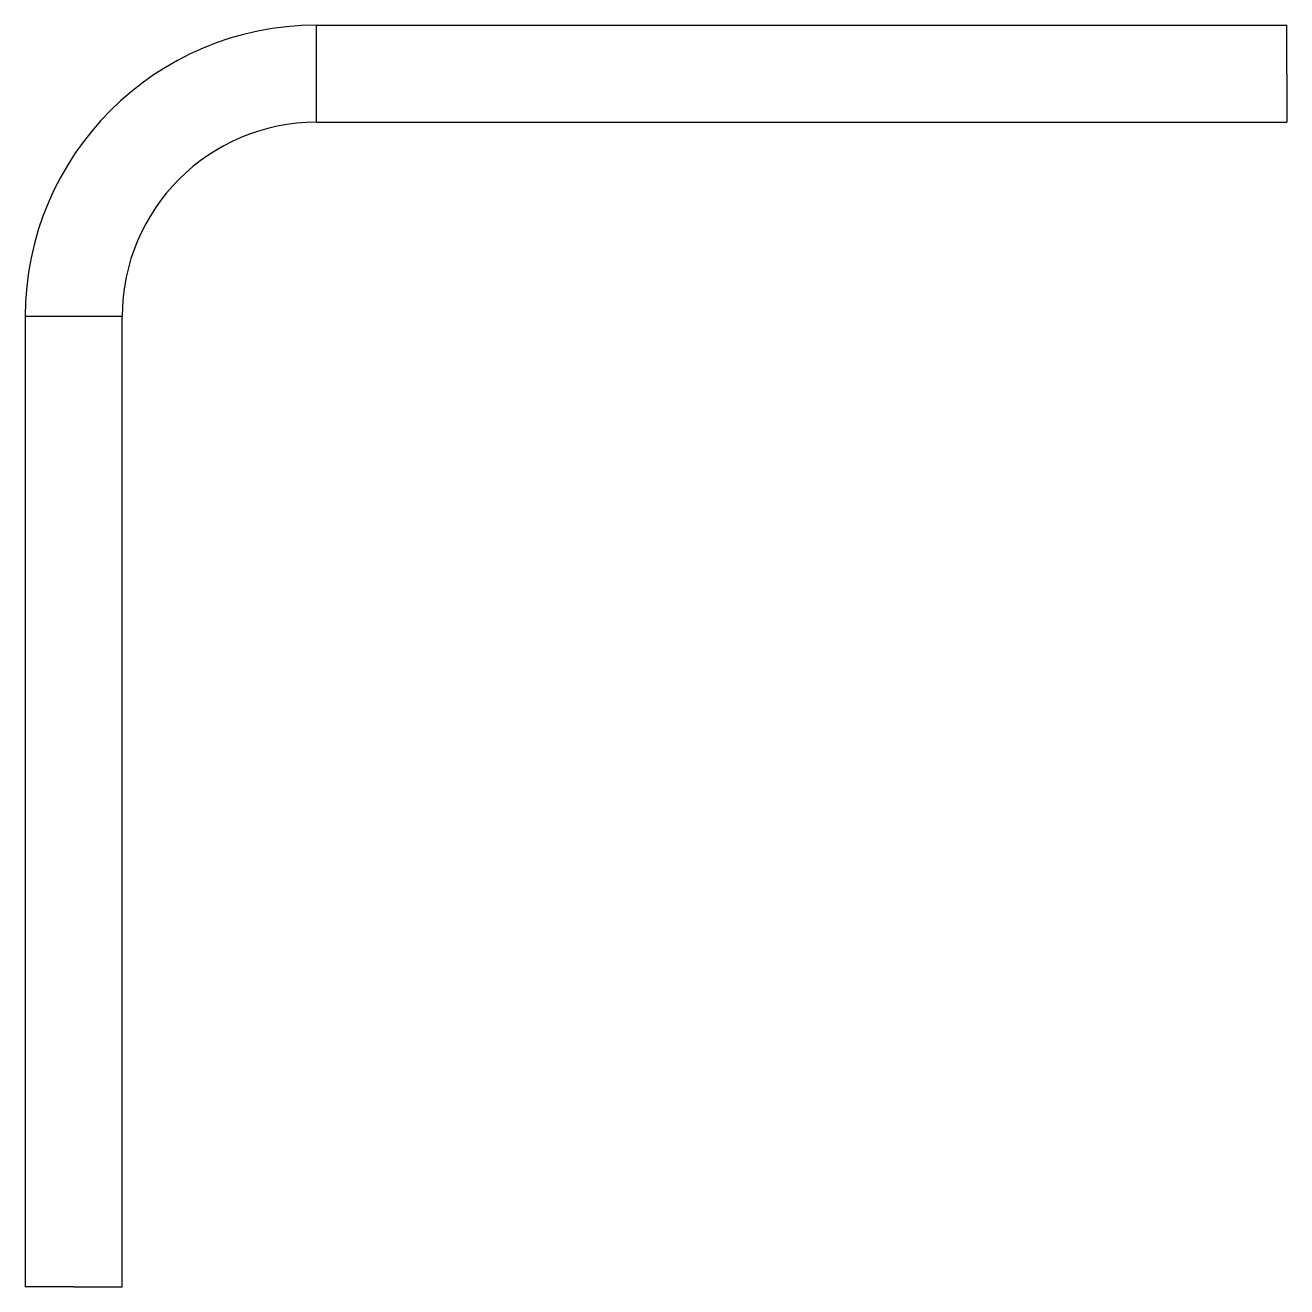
# Model space of a CAD drawing. Header units: millimetres. Extents: x 88 to 140, y 60.1 to 112.1.
import ezdxf

# ---------------------------------------------------------------- set-up
doc = ezdxf.new("R2010")
doc.units = ezdxf.units.MM

msp = doc.modelspace()

# ---------------------------------------------------------------- linework, layer by layer
at = {"layer": 'Defpoints'}
for p, q in [((100.037, 112.105), (140.037, 112.105)), ((100.037, 108.105), (100.037, 112.105)), ((140.037, 110.105), (140.037, 112.105)), ((140.037, 110.105), (140.037, 108.105)), ((100.037, 108.105), (140.037, 108.105)), ((92.037, 100.105), (88.037, 100.105)), ((88.037, 100.105), (88.037, 60.105)), ((92.037, 60.105), (92.037, 100.105)), ((90.037, 60.105), (88.037, 60.105)), ((90.037, 60.105), (92.037, 60.105))]:
    msp.add_line(p, q, dxfattribs=at)
for radius in [12, 8]:
    msp.add_arc((100.037, 100.105), radius, 90, 180, dxfattribs=at)

doc.saveas('drawing.dxf')
